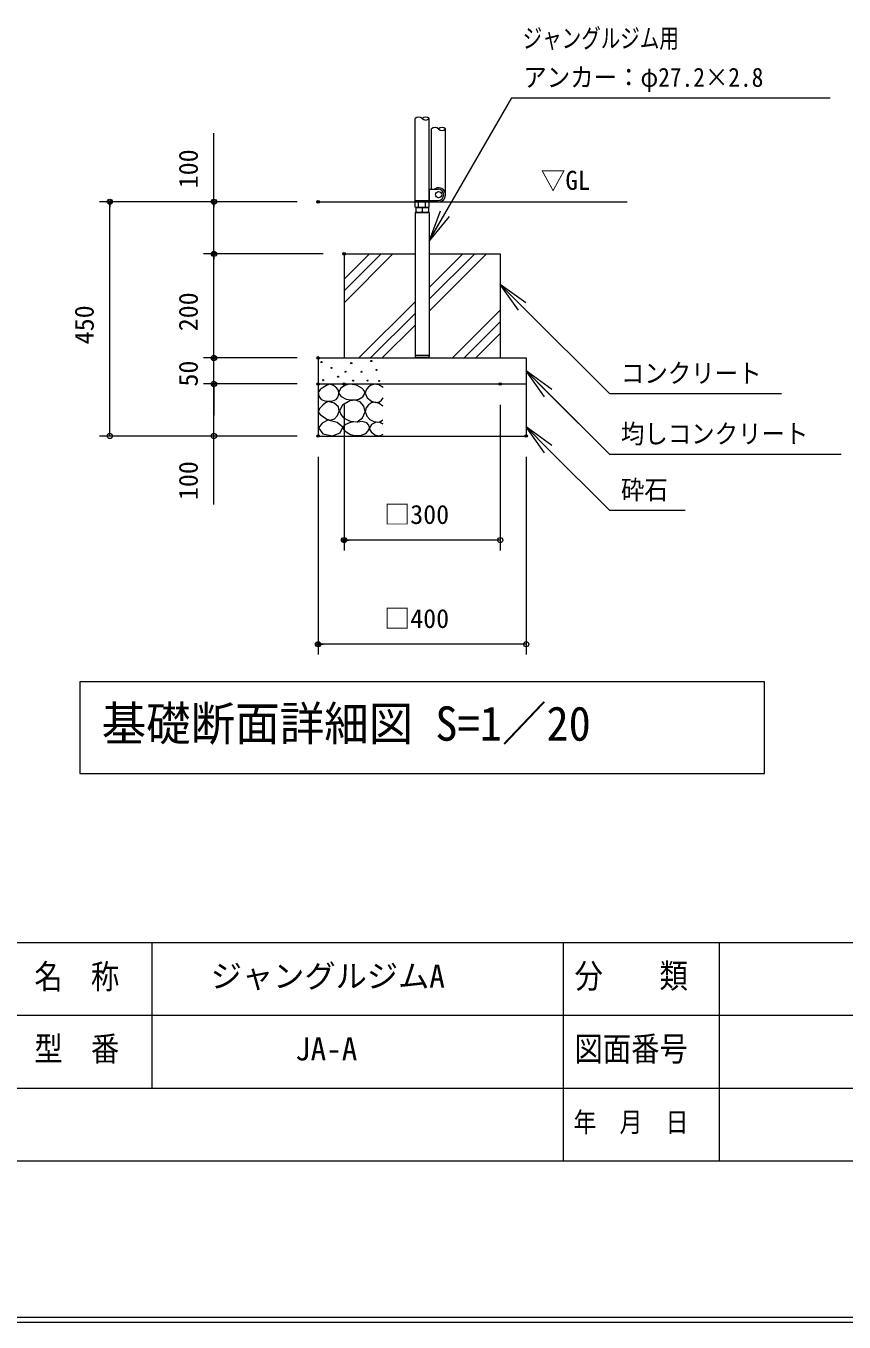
# Model space of a CAD drawing. Units: millimetres, scale not verified, with parts at other scales. Extents: x 0 to 420, y 0 to 297.
# Drawn here: x 216.1 to 294.7, y -0.2 to 124.3 of the extents above; entities that cross this region are included whole.
import ezdxf
from ezdxf.enums import TextEntityAlignment as Align

# ---------------------------------------------------------------- set-up
doc = ezdxf.new("R2010")
doc.units = ezdxf.units.MM
doc.header["$LTSCALE"] = 0.5
doc.header["$PDMODE"] = 32
doc.header["$PDSIZE"] = 0.25
for name, color, linetype, lineweight in [('DEFPOINTS_3', 7, 'Continuous', 0), ('LY_2', 7, 'Continuous', 0), ('LY_5', 7, 'Continuous', 0), ('LY_6', 7, 'Continuous', 0)]:
    doc.layers.add(name, color=color, linetype=linetype, lineweight=lineweight)
doc.layers.add('LY_4', color=7, linetype='Continuous')
doc.styles.add('ＭＳ ゴシック', font='')
doc.styles.get('ＭＳ ゴシック').set_extended_font_data('MS Gothic')

# ---------------------------------------------------------------- blocks, each defined once
blk = doc.blocks.new('-001-MS_2')
at = {"color": 7, "linetype": 'Continuous', "lineweight": 0}
for p, q in [((107.89, 99.64), (102.27, 97.95)), ((116.57, 98.15), (107.89, 99.64)), ((3.92, 89.34), (0.27, 83.88)), ((0.27, 83.88), (1.28, 76.29)), ((1.28, 76.29), (6.29, 69.94)), ((9.77, 93.38), (3.92, 89.34)), ((15.99, 96.86), (9.77, 93.38)), ((22.45, 99.4), (15.99, 96.86)), ((29.91, 96.94), (22.45, 99.4)), ((36.07, 92.11), (29.91, 96.94)), ((34.81, 70.25), (38.56, 75.54)), ((39.03, 87.18), (36.07, 92.11)), ((38.56, 75.54), (39.88, 81.98)), ((39.88, 81.98), (39.03, 87.18)), ((43.36, 91), (39.71, 84.09)), ((39.71, 84.09), (40.58, 80.12)), ((40.58, 80.12), (44.3, 75.71)), ((51.33, 96.79), (43.36, 91)), ((44.3, 75.71), (53.79, 70.93)), ((56.97, 98.88), (51.33, 96.79)), ((61.87, 99.49), (56.97, 98.88)), ((73.64, 97.86), (61.87, 99.49)), ((84.31, 91.65), (73.64, 97.86)), ((78.63, 70.84), (86.23, 75.46)), ((89.01, 86.31), (84.31, 91.65)), ((86.23, 75.46), (89.98, 81.65)), ((89.98, 81.65), (89.01, 86.31)), ((92.65, 88.94), (90.78, 82.21)), ((90.78, 82.21), (94.45, 73.44)), ((97.12, 94.25), (92.65, 88.94)), ((102.27, 97.95), (97.12, 94.25)), ((125, 93.3), (116.57, 98.15)), ((2.69, 52.66), (0.27, 45.85)), ((9.14, 59.48), (2.69, 52.66)), ((6.29, 69.94), (13.15, 67.35)), ((14.58, 63.66), (9.14, 59.48)), ((13.15, 67.35), (20.86, 67.08)), ((19.91, 66.45), (14.58, 63.66)), ((31.08, 63.24), (19.91, 66.45)), ((20.86, 67.08), (28.48, 67.69)), ((28.48, 67.69), (34.81, 70.25)), ((39.24, 55.99), (31.08, 63.24)), ((40.76, 47.48), (39.24, 55.99)), ((47.31, 59.54), (41.33, 48.68)), ((61.06, 67.6), (47.31, 59.54)), ((53.79, 70.93), (63.76, 69.49)), ((72.24, 68.87), (61.06, 67.6)), ((63.76, 69.49), (71.12, 69.32)), ((71.12, 69.32), (78.63, 70.84)), ((81.06, 65.44), (72.24, 68.87)), ((87.97, 57.29), (81.06, 65.44)), ((90.25, 46.52), (87.97, 57.29)), ((92.41, 54.25), (90.78, 47.04)), ((96.8, 60.03), (92.41, 54.25)), ((94.45, 73.44), (102.5, 67)), ((102.77, 63.87), (96.8, 60.03)), ((102.5, 67), (110.8, 64.62)), ((109.47, 65.1), (102.77, 63.87)), ((117.54, 62.64), (109.47, 65.1)), ((110.8, 64.62), (118.03, 65.73)), ((124.68, 57.18), (117.54, 62.64)), ((118.03, 65.73), (122.08, 69.11)), ((122.08, 69.11), (125, 73.65)), ((0.27, 45.85), (3.9, 41.03)), ((3.9, 41.03), (10.41, 36.67)), ((19.09, 30.52), (7.78, 24.5)), ((10.41, 36.67), (17.05, 32.38)), ((17.05, 32.38), (23.72, 30.33)), ((36.88, 25.89), (19.09, 30.52)), ((23.72, 30.33), (31.36, 32.78)), ((31.36, 32.78), (37.66, 39.2)), ((47.66, 16.78), (36.88, 25.89)), ((37.66, 39.2), (40.76, 47.48)), ((41.33, 48.68), (43.97, 41.48)), ((43.97, 41.48), (49.17, 35.16)), ((49.17, 35.16), (61.76, 28.31)), ((60.52, 25.56), (51.59, 21.5)), ((68.66, 27), (60.52, 25.56)), ((61.76, 28.31), (75.12, 27.32)), ((76.2, 26.37), (68.66, 27)), ((75.12, 27.32), (85.4, 34.78)), ((85.1, 27.83), (76.2, 26.37)), ((93.5, 25.29), (85.1, 27.83)), ((85.4, 34.78), (90.25, 46.52)), ((90.78, 47.04), (93.44, 38.43)), ((93.44, 38.43), (99.65, 31.51)), ((97.57, 20.71), (93.5, 25.29)), ((99.65, 31.51), (107.29, 27.64)), ((111.69, 26.76), (102.98, 22.43)), ((107.29, 27.64), (114.86, 26.76)), ((118.98, 25.96), (111.69, 26.76)), ((114.86, 26.76), (120.01, 28.2)), ((125, 22.64), (118.98, 25.96)), ((120.01, 28.2), (124.68, 30.88)), ((7.78, 24.5), (0.96, 15.68)), ((0.96, 15.68), (9.45, 4.41)), ((9.45, 4.41), (27.89, 0.3)), ((27.89, 0.3), (42.24, 6.41)), ((42.24, 6.41), (47.66, 16.78)), ((51.59, 21.5), (47.28, 16.1)), ((47.28, 16.1), (49.96, 11.42)), ((49.96, 11.42), (55.93, 6.91)), ((55.93, 6.91), (62.4, 3.07)), ((62.4, 3.07), (69.71, 0.69)), ((69.71, 0.69), (81.56, 0.93)), ((81.56, 0.93), (91.88, 5.02)), ((91.88, 5.02), (96.58, 9.83)), ((96.58, 9.83), (98.63, 15.56)), ((98.63, 15.56), (97.57, 20.71)), ((102.98, 22.43), (98.7, 15.67)), ((98.7, 15.67), (99.31, 12)), ((99.31, 12), (102.19, 7.75)), ((102.19, 7.75), (109.35, 2.28)), ((109.35, 2.28), (116.76, 0.46)), ((116.76, 0.46), (121.06, 1.51)), ((121.06, 1.51), (125, 3.63))]:
    blk.add_line(p, q, dxfattribs=at)
for centre in [(6.61, 142.18), (25.62, 130.77), (63.96, 139.96), (83.5, 123.55), (102.42, 144.09), (112.42, 127.06), (9.77, 107.32), (38.61, 113.98), (52.55, 123.48), (67.44, 106.37), (95.12, 106.52), (117.28, 105.98)]:
    blk.add_circle(centre, 1, dxfattribs=at)
blk = doc.blocks.new('-012-_DOTBLANK')
at = {"color": 7, "linetype": 'Continuous', "lineweight": 0}
blk.add_line((-0.5, 0), (-1, 0), dxfattribs=at)
blk.add_circle((0, 0), 0.5, dxfattribs=at)
blk = doc.blocks.new('-002-_U2')
at = {"color": 7, "linetype": 'Continuous', "lineweight": 0}
for p, q in [((-1, 0.1667), (0, 0)), ((0, 0), (-1, 0)), ((-1, -0.1667), (0, 0))]:
    blk.add_line(p, q, dxfattribs=at)

msp = doc.modelspace()

# ---------------------------------------------------------------- linework, layer by layer
at = {"layer": 'DEFPOINTS_3'}
msp.add_line((0.25, 0.2414), (420.25, 0.2414), dxfattribs=at)
at = {"layer": 'LY_2'}
for p, q in [((17.75, 36.2414), (402.75, 36.2414)), ((228.25, 36.2414), (228.25, 22.2414)), ((267.75, 36.2414), (267.75, 15.2414)), ((282.75, 36.2414), (282.75, 15.2414)), ((215.25, 29.2414), (332.75, 29.2414)), ((160.25, 22.2414), (402.75, 22.2414)), ((17.75, 15.2414), (402.75, 15.2414))]:
    msp.add_line(p, q, dxfattribs=at)
at = {"layer": 'LY_5'}
for p, q in [((253.5286, 107.483), (253.5286, 115.388)), ((254.8886, 107.483), (254.8886, 115.388)), ((255.1086, 108.618), (255.1086, 114.388)), ((256.4686, 108.068), (256.4686, 114.388)), ((254.8886, 108.618), (255.7386, 108.618)), ((254.8886, 108.618), (254.8886, 107.518)), ((244.2086, 107.388), (273.8909, 107.388)), ((254.8886, 107.483), (253.5286, 107.483)), ((253.5399, 106.882), (253.5399, 107.483)), ((253.8743, 106.882), (253.8743, 107.483)), ((254.543, 106.882), (254.543, 107.483)), ((254.8774, 106.882), (254.8774, 107.483)), ((254.8886, 107.518), (255.7386, 107.518)), ((254.8886, 106.378), (253.5286, 106.378)), ((253.5286, 106.378), (253.5286, 92.638)), ((253.6295, 106.858), (253.5399, 106.882)), ((253.6086, 106.878), (254.8086, 106.878)), ((253.6086, 106.878), (253.6086, 106.403)), ((253.6086, 106.403), (253.6336, 106.378)), ((253.6295, 106.858), (254.7878, 106.858)), ((253.6336, 106.378), (254.7836, 106.378)), ((253.7847, 106.858), (253.8743, 106.882)), ((253.9639, 106.858), (253.8743, 106.882)), ((254.2086, 106.878), (254.2086, 106.446)), ((254.4534, 106.858), (254.543, 106.882)), ((254.6326, 106.858), (254.543, 106.882)), ((254.8086, 106.403), (254.7836, 106.378)), ((254.7878, 106.858), (254.8774, 106.882)), ((254.8086, 106.878), (254.8086, 106.403)), ((254.8886, 106.378), (254.8886, 92.638)), ((246.7086, 102.388), (253.5286, 102.388)), ((246.7086, 102.388), (246.7086, 92.388)), ((246.7086, 97.6984), (251.3983, 102.388)), ((246.7086, 98.8209), (250.2757, 102.388)), ((246.7086, 99.9434), (249.1532, 102.388)), ((254.8886, 102.388), (261.7086, 102.388)), ((254.8886, 96.8981), (260.3785, 102.388)), ((254.8886, 98.0207), (259.256, 102.388)), ((254.8886, 99.1432), (258.1335, 102.388)), ((261.7086, 102.388), (261.7086, 92.388)), ((248.1335, 92.388), (253.5286, 97.7832)), ((249.256, 92.388), (253.5286, 96.6607)), ((257.1137, 92.388), (261.7086, 96.9829)), ((250.3785, 92.388), (253.5286, 95.5381)), ((258.2363, 92.388), (261.7086, 95.8604)), ((259.3588, 92.388), (261.7086, 94.7379)), ((244.2086, 92.388), (264.2086, 92.388)), ((244.2086, 92.388), (244.2086, 84.888)), ((253.5286, 92.638), (254.8886, 92.638)), ((264.2086, 92.388), (264.2086, 84.888)), ((244.2086, 89.888), (264.2086, 89.888)), ((244.2086, 84.888), (264.2086, 84.888)), ((1.252, -0.2414), (419.248, -0.2414))]:
    msp.add_line(p, q, dxfattribs=at)
at = {"layer": 'LY_5', "color": 2, "lineweight": 18}
for p, q in [((254.8886, 92.638), (253.5286, 92.638)), ((253.5286, 92.638), (253.5286, 92.538)), ((254.7386, 92.388), (253.6786, 92.388)), ((254.8886, 92.638), (254.8886, 92.538))]:
    msp.add_line(p, q, dxfattribs=at)
at = {"layer": 'LY_5', "lineweight": 18}
for p, q in [((264.2086, 91.138), (272.2697, 83.077)), ((287.1086, 61.2741), (221.3086, 61.2741)), ((221.3086, 61.2741), (221.3086, 52.4741)), ((287.1086, 52.4741), (287.1086, 61.2741)), ((221.3086, 52.4741), (287.1086, 52.4741))]:
    msp.add_line(p, q, dxfattribs=at)
at = {"layer": 'LY_5'}
msp.add_circle((255.7886, 108.068), 0.3, dxfattribs=at)
for centre, radius, start, end in [((255.7886, 108.068), 0.68, 233.98172, 126.01943), ((255.7386, 108.068), 0.55, 270, 90), ((253.9086, 107.259), 0.8665, 249.74443, 290.25541), ((254.5086, 107.259), 0.8665, 249.74443, 290.25541)]:
    msp.add_arc(centre, radius, start, end, dxfattribs=at)
at = {"layer": 'LY_5', "color": 2, "lineweight": 18}
for centre, start, end in [((253.6786, 92.538), 180, 270), ((254.7386, 92.538), 270, 0)]:
    msp.add_arc(centre, 0.15, start, end, dxfattribs=at)
at = {"layer": 'LY_6'}
for p, q in [((256.3886, 106.2289), (262.8313, 117.388)), ((262.8313, 117.388), (263.8313, 117.388)), ((263.8313, 117.388), (293.4208, 117.388)), ((234.2086, 107.388), (234.2086, 113.9737)), ((242.2086, 107.388), (223.2086, 107.388)), ((224.2086, 84.888), (224.2086, 107.388)), ((242.2086, 107.388), (233.2086, 107.388)), ((234.2086, 102.388), (234.2086, 107.388)), ((244.7086, 102.388), (233.2086, 102.388)), ((244.7086, 102.388), (233.2086, 102.388)), ((234.2086, 92.388), (234.2086, 102.388)), ((263.83, 97.3371), (272.2086, 88.9584)), ((234.2086, 92.388), (234.2086, 95.388)), ((242.2086, 92.388), (233.2086, 92.388)), ((242.2086, 92.388), (233.2086, 92.388)), ((234.2086, 89.888), (234.2086, 92.388)), ((242.2086, 89.888), (233.2086, 89.888)), ((242.2086, 89.888), (233.2086, 89.888)), ((234.2086, 84.888), (234.2086, 89.888)), ((234.2086, 89.888), (234.2086, 86.888)), ((266.33, 89.0167), (272.2086, 83.138)), ((272.2086, 88.9584), (273.2086, 88.9584)), ((273.2086, 88.9584), (288.7346, 88.9584)), ((246.7086, 87.888), (246.7086, 73.888)), ((261.7086, 87.888), (261.7086, 73.888)), ((242.2086, 84.888), (223.2086, 84.888)), ((242.2086, 84.888), (233.2086, 84.888)), ((234.2086, 78.3023), (234.2086, 84.888)), ((266.33, 83.6371), (272.2086, 77.7584)), ((244.2086, 82.888), (244.2086, 63.888)), ((264.2086, 82.888), (264.2086, 63.888)), ((272.2086, 83.138), (273.2086, 83.138)), ((273.2086, 83.138), (294.4586, 83.138)), ((272.2086, 77.7584), (273.2086, 77.7584)), ((273.2086, 77.7584), (279.4939, 77.7584)), ((261.7086, 74.888), (246.7086, 74.888)), ((264.2086, 64.888), (244.2086, 64.888))]:
    msp.add_line(p, q, dxfattribs=at)
at = {"layer": 'LY_6', "color": 2, "lineweight": 18}
for centre, start, end in [((253.8686, 115.0452), 45.23973, 134.76027), ((254.5486, 115.0452), 45.23973, 134.76027), ((254.5486, 115.7309), 225.23973, 314.76027), ((255.4486, 114.0452), 45.23973, 134.76027), ((256.1286, 114.0452), 45.23973, 134.76027), ((256.1286, 114.7309), 225.23973, 314.76027)]:
    msp.add_arc(centre, 0.4829, start, end, dxfattribs=at)
at = {"layer": 'LY_6'}
for p in [(224.2086, 107.388), (234.2086, 107.388), (244.2086, 107.388), (244.2086, 107.388), (234.2086, 102.388), (246.7086, 102.388), (246.7086, 102.388), (234.2086, 92.388), (244.2086, 92.388), (244.2086, 92.388), (234.2086, 89.888), (244.2086, 89.888), (244.2086, 89.888), (246.7086, 89.888), (261.7086, 89.888), (244.2086, 84.888), (244.2086, 84.888), (244.2086, 84.888), (264.2086, 84.888), (246.7086, 74.888), (244.2086, 64.888)]:
    msp.add_point(p, dxfattribs=at)

# ---------------------------------------------------------------- block references
at = {"layer": 'LY_5', "xscale": 0.05, "yscale": 0.05}
msp.add_blockref('-001-MS_2', (244.2086, 84.888), dxfattribs=at)
at = {"layer": 'LY_6'}
for name, p, xscale, yscale, rotation in [('-012-_DOTBLANK', (224.2086, 107.388), 0.5, 0.5, 90), ('-012-_DOTBLANK', (234.2086, 107.388), 0.5, 0.5, 90), ('-002-_U2', (254.8886, 103.6308), 3, 3, 240), ('-012-_DOTBLANK', (234.2086, 102.388), 0.5, 0.5, 270), ('-012-_DOTBLANK', (234.2086, 102.388), 0.5, 0.5, 90), ('-002-_U2', (261.7086, 99.4584), 3, 3, 135), ('-012-_DOTBLANK', (234.2086, 92.388), 0.5, 0.5, 270), ('-012-_DOTBLANK', (234.2086, 92.388), 0.5, 0.5, 270), ('-002-_U2', (264.2086, 91.138), 3, 3, 135), ('-012-_DOTBLANK', (234.2086, 89.888), 0.5, 0.5, 90), ('-012-_DOTBLANK', (234.2086, 89.888), 0.5, 0.5, 90), ('-002-_U2', (264.2086, 85.7584), 3, 3, 135), ('-012-_DOTBLANK', (224.2086, 84.888), 0.5, 0.5, 270), ('-012-_DOTBLANK', (234.2086, 84.888), 0.5, 0.5, 270), ('-012-_DOTBLANK', (246.7086, 74.888), 0.5, 0.5, 180), ('-012-_DOTBLANK', (244.2086, 64.888), 0.5, 0.5, 180)]:
    msp.add_blockref(name, p, dxfattribs=dict(at, xscale=xscale, yscale=yscale, rotation=rotation))
at = {"layer": 'LY_6', "xscale": 0.5, "yscale": 0.5}
for p in [(261.7086, 74.888), (264.2086, 64.888)]:
    msp.add_blockref('-012-_DOTBLANK', p, dxfattribs=at)

# ---------------------------------------------------------------- texts
at = {"layer": 'LY_2', "style": 'ＭＳ ゴシック', "width": 0.85}
for s, height, p in [('名\u3000称', 2.346, (216.95, 31.0775)), ('分\u3000\u3000類', 2.346, (268.85, 31.1414)), ('型\u3000番', 2.346, (216.95, 24.1414)), ('図面番号', 2.346, (268.85, 24.1414)), ('年\u3000月\u3000日', 1.906, (268.75, 17.4414))]:
    msp.add_text(s, height=height, dxfattribs=at).set_placement(p, align=Align.BOTTOM_LEFT)
at = {"layer": 'LY_4', "style": 'ＭＳ ゴシック'}
for s, p in [('ジャングルジムA', (233.9, 31.2414)), ('JA-A', (242, 24.2414))]:
    msp.add_text(s, height=2.199, dxfattribs=at).set_placement(p, align=Align.BOTTOM_LEFT)
at = {"layer": 'LY_5', "style": 'ＭＳ ゴシック', "width": 0.95}
msp.add_text('基礎断面詳細図 S=1／20', height=3.299, dxfattribs=at).set_placement((223.4229, 54.6241), align=Align.BOTTOM_LEFT)
at = {"layer": 'LY_6', "style": 'ＭＳ ゴシック'}
for s, width, p in [('ジャングルジム用', 0.75, (263.8701, 121.638)), ('アンカー：φ27.2×2.8', 0.9, (263.9326, 117.888)), ('▽GL', 0.95, (265.6013, 107.988)), ('コンクリート', 0.9, (273.3086, 89.4584)), ('均しコンクリート', 0.9, (273.3086, 83.638)), ('砕石', 0.9, (273.3086, 78.2584))]:
    msp.add_text(s, height=1.833, dxfattribs=dict(at, width=width)).set_placement(p, align=Align.BOTTOM_LEFT)
for s, p in [('100', (233.2086, 108.6891)), ('200', (233.2086, 94.951)), ('450', (223.2086, 93.701)), ('50', (233.2086, 89.6407)), ('100', (233.2086, 78.7319))]:
    msp.add_text(s, height=1.833, rotation=90, dxfattribs=at).set_placement(p, align=Align.BOTTOM_LEFT)
for s, p in [('□300', (250.563, 75.888)), ('□400', (250.563, 65.888))]:
    msp.add_text(s, height=1.833, dxfattribs=at).set_placement(p, align=Align.BOTTOM_LEFT)

doc.saveas('drawing.dxf')
